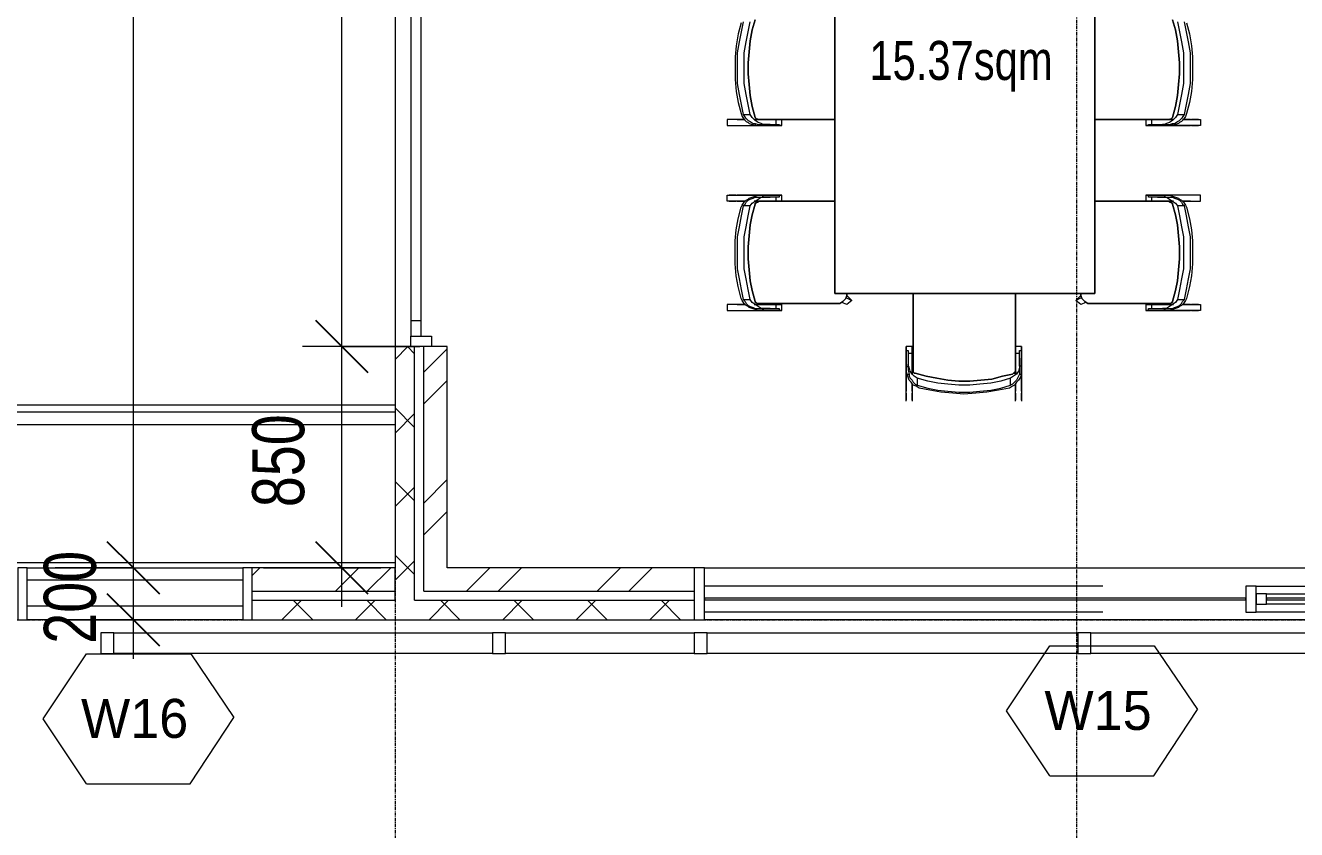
# Model space of a CAD drawing. Header units: millimetres. Extents: x -1971 to 39113, y -25802 to 13528.
# Drawn here: x 8713 to 13599, y -6098 to -3007 of the extents above; entities that cross this region are included whole.
import ezdxf

# ---------------------------------------------------------------- set-up
doc = ezdxf.new("R2010")
doc.units = ezdxf.units.MM
doc.linetypes.add('Grid Line', pattern=[22.225, 12.7, -3.175, 3.175, -3.175])
for name, color, linetype, lineweight in [('A-ANNO-DIMS', 211, 'Continuous', 9), ('A-ANNO-DIMS-100', 211, 'Continuous', 9), ('A-AREA-IDEN', 2, 'Continuous', 25), ('A-DOOR', 31, 'Continuous', 9), ('A-DOOR-FRAM', 31, 'Continuous', 9), ('A-FLOR', 192, 'Continuous', 18), ('A-GLAZ', 151, 'Continuous', 9), ('A-GLAZ-CWMG', 51, 'Continuous', 9), ('A-GLAZ-IDEN', 152, 'Continuous', 9), ('A-WALL', 113, 'Continuous', 18), ('A-WALL-PATT', 111, 'Continuous', 18), ('G Furniture_dwg', 8, 'Continuous', 9), ('Q-CASE', 31, 'Continuous', 9), ('S-GRID', 1, 'Continuous', 9), ('图层 01', 18, 'Continuous', 9)]:
    doc.layers.add(name, color=color, linetype=linetype, lineweight=lineweight)
doc.styles.add('Avenir Light', font='', dxfattribs={"height": 150})
doc.styles.add('Avenir Medium', font='', dxfattribs={"width": 0.8, "height": 150})
doc.styles.add('Avenir_1', font='', dxfattribs={"width": 0.8, "height": 200})
doc.styles.get('Avenir Light').set_extended_font_data('Avenir Light')
doc.styles.get('Avenir Medium').set_extended_font_data('Avenir Medium')
doc.styles.get('Avenir_1').set_extended_font_data('Avenir')
doc.dimstyles.new('OJID-2_0mm_Diagonal_Tick', dxfattribs={"dimscale": 304.8, "dimtxt": 282.499429, "dimasz": 0.656168, "dimexe": 0.492126, "dimexo": 0.0625, "dimgap": 0.164042, "dimtad": 1, "dimdsep": 46, "dimtxsty": 'Avenir_1', "dimblk1": 'OBLIQUE', "dimblk2": 'OBLIQUE', "dimsah": 1, "dimcen": 0.09, "dimdle": 0.492126, "dimazin": 3, "dimtfac": 1, "dimtdec": 4, "dimtix": 1, "dimtmove": 0, "dimatfit": 3, "dimfxl": 0.984252, "dimfxlon": 1, "dimtvp": 1, "dimtolj": 1, "dimarcsym": 2})
pattern_1 = [(45, (0, 0), (-251.447, 251.447), []), (45, (0, 381), (-251.447, 251.447), [])]
pattern_2 = [(45, (0, 0), (-141.4214, 141.4214), []), (135, (0, 0), (-141.4214, -141.4214), [])]

# ---------------------------------------------------------------- blocks, each defined once
blk = doc.blocks.new('HRZT - DOOR - four panes Glazed Sliding  - Glazed Sliding 4 Panel 8000 x 2700-2102205-Ground Floor')
at = {"layer": 'A-DOOR'}
for p, q in [((-1980, 40), (-3960, 40)), ((-3960, 0), (-2040, 0)), ((-3900, 40), (-3900, 0))]:
    blk.add_line(p, q, dxfattribs=at)
at = {"layer": 'A-DOOR-FRAM'}
for p, q in [((-4000, -40), (-4000, 40)), ((-4000, 40), (-3960, 40)), ((-3960, 40), (-3960, -40)), ((-3960, -40), (-4000, -40))]:
    blk.add_line(p, q, dxfattribs=at)
blk = doc.blocks.new('CE Louvres _Adjustable_ - Louvre 900 x 1700-2082737-Ground Floor')
at = {"layer": 'A-GLAZ'}
for p, q in [((-450, 100), (-450, -100)), ((-415, 100), (-450, 100)), ((-415, -100), (-415, 100)), ((415, 100), (415, -100)), ((450, 100), (415, 100)), ((450, -100), (450, 100)), ((-415, 47), (415, 47)), ((-415, -52), (415, -52)), ((-450, -100), (-415, -100)), ((415, -100), (450, -100))]:
    blk.add_line(p, q, dxfattribs=at)
blk = doc.blocks.new('HRZT - WINDOW -   2 Pane - Casement 1 Opening _ 1 Fixed Multipane2 - 2000x3000 2-2161591-Ground Floor')
at = {"layer": 'A-GLAZ'}
for p, q in [((-1917.2, 100), (-1957.2, 100)), ((-1957.2, 100), (-1957.2, -100)), ((-1917.2, -100), (-1917.2, 100)), ((-1917.2, 100), (1002.8, 100)), ((1042.8, 100), (1002.8, 100)), ((1002.8, 100), (1002.8, -100)), ((1042.8, -100), (1042.8, 100)), ((-1917.2, 70), (-1117.2, 70)), ((-1077.2, 70), (-1117.2, 70)), ((-1117.2, 70), (-1117.2, -30)), ((-1077.2, -30), (-1077.2, 70)), ((-527.2, 70), (1002.8, 70)), ((-1877.2, 40), (-1917.2, 40)), ((-1917.2, 40), (-1917.2, 0)), ((-1917.2, 0), (-1877.2, 0)), ((-1877.2, 0), (-1877.2, 40)), ((-1877.2, 40), (-1157.2, 40)), ((-1157.2, 23), (-1877.2, 23)), ((-1877.2, 23), (-1877.2, 17)), ((-1877.2, 17), (-1157.2, 17)), ((-1157.2, 0), (-1877.2, 0)), ((-1117.2, 40), (-1157.2, 40)), ((-1157.2, 40), (-1157.2, 0)), ((-1157.2, 17), (-1157.2, 23)), ((-1157.2, 0), (-1117.2, 0)), ((-1117.2, 0), (-1117.2, 40)), ((1002.8, 23), (-1077.2, 23)), ((-1077.2, 23), (-1077.2, 17)), ((-1077.2, 17), (1002.8, 17)), ((1002.8, 17), (1002.8, 23)), ((-1117.2, -30), (-1917.2, -30)), ((-1117.2, -30), (-1077.2, -30)), ((-527.2, -30), (1002.8, -30)), ((-1957.2, -100), (-1917.2, -100)), ((1002.8, -100), (-1917.2, -100)), ((1002.8, -100), (1042.8, -100))]:
    blk.add_line(p, q, dxfattribs=at)
blk = doc.blocks.new('Rectangular Mullion - Frame 50 x 150mm-1484267-Ground Floor')
at = {"layer": 'A-GLAZ-CWMG'}
for p, q in [((-25, 40), (25, 40)), ((-25, -40), (-25, 40)), ((25, 40), (25, -40)), ((25, -40), (-25, -40))]:
    blk.add_line(p, q, dxfattribs=at)
blk = doc.blocks.new('Rectangular Mullion - Frame 50 x 150mm-1484279-Ground Floor')
at = {"layer": 'A-GLAZ-CWMG'}
for p, q in [((0, 40), (-50, 40)), ((-50, 40), (-50, -40)), ((0, -40), (0, 40)), ((-50, -40), (0, -40))]:
    blk.add_line(p, q, dxfattribs=at)
blk = doc.blocks.new('Rectangular Mullion - Louvre 20_80mm-1484826-Ground Floor')
at = {"layer": 'A-GLAZ-CWMG'}
for p, q in [((21154, -5341.6), (22579, -5341.6)), ((22579, -5421.6), (21154, -5421.6))]:
    blk.add_line(p, q, dxfattribs=at)
blk = doc.blocks.new('梳妆台柜 - 双门四个抽屉 - 600_4700mm-2005343-Ground Floor')
at = {"layer": 'Q-CASE'}
blk.add_line((-2209.2, 600), (2440.8, 600), dxfattribs=at)
blk = doc.blocks.new('M_带水槽开口的台面 - 600_4700mm-2007227-Ground Floor')
at = {"layer": 'Q-CASE'}
for p, q in [((-1200.5, -19), (3449.5, -19)), ((-1200.5, -625), (3449.5, -625))]:
    blk.add_line(p, q, dxfattribs=at)
blk = doc.blocks.new('Rectangular Mullion - Frame 50 x 150mm-2027250-Ground Floor')
at = {"layer": 'A-GLAZ-CWMG'}
for p, q in [((0, 40), (-50, 40)), ((-50, 40), (-50, -40)), ((0, -40), (0, 40)), ((-50, -40), (0, -40))]:
    blk.add_line(p, q, dxfattribs=at)
blk = doc.blocks.new('Rectangular Mullion - Frame 50 x 150mm-2037132-Ground Floor')
at = {"layer": 'A-GLAZ-CWMG'}
for p, q in [((10559, -5421.6), (10559, -5341.6)), ((10559, -5341.6), (11284, -5341.6)), ((11284, -5421.6), (10559, -5421.6))]:
    blk.add_line(p, q, dxfattribs=at)
blk = doc.blocks.new('Rectangular Mullion - Frame 50 x 150mm-V4-Ground Floor')
at = {"layer": 'A-GLAZ-CWMG'}
for p, q in [((9053.1, -5421.6), (9053.1, -5341.6)), ((9053.1, -5341.6), (10509, -5341.6)), ((10509, -5341.6), (10509, -5421.6)), ((10509, -5421.6), (9053.1, -5421.6))]:
    blk.add_line(p, q, dxfattribs=at)
blk = doc.blocks.new('Rectangular Mullion - Frame 50 x 150mm-2039098-Ground Floor')
at = {"layer": 'A-GLAZ-CWMG'}
for p, q in [((-25, -40), (-25, 40)), ((-25, 40), (25, 40)), ((25, 40), (25, -40)), ((25, -40), (-25, -40))]:
    blk.add_line(p, q, dxfattribs=at)
blk = doc.blocks.new('G Furniture_dwg_G Furniture_dwg_G Furniture_dwg_A$Cffc26fdc-1786705-Ground Floor-2220963-Ground Floor-2332954-Ground Floor')
at = {"layer": '图层 01', "color": 8}
for p, q in [((-65.1, 905.6), (-65.1, 878.8)), ((-42.1, 878.8), (-42.1, 905.6)), ((355.9, 905.6), (355.9, 878.8)), ((378.8, 878.8), (378.8, 905.6)), ((646.5, 905.6), (646.5, 878.8)), ((669.4, 878.8), (669.4, 905.6)), ((-57.4, 806.1), (-61.2, 806.1)), ((352.1, 798.5), (355.9, 798.5)), ((375, 806.1), (371.2, 806.1)), ((654.1, 806.1), (646.5, 806.1)), ((-57.4, 775.5), (-65.1, 775.5)), ((-61.2, 779.3), (-61.2, 775.5)), ((-57.4, 725.8), (-42.1, 725.8)), ((355.9, 725.8), (371.2, 725.8)), ((650.3, 725.8), (669.4, 725.8)), ((-15.3, 457.9), (-26.8, 434.9)), ((-413.3, 225.8), (-237.3, 225.8)), ((-382.7, 225.8), (-409.5, 225.8)), ((-409.5, 202.8), (-382.7, 202.8)), ((-310, 221.9), (-310, 214.3)), ((-279.3, 221.9), (-283.2, 221.9)), ((-279.3, 225.8), (-279.3, 218.1)), ((-229.6, 202.8), (-229.6, 218.1)), ((-202.8, 202.8), (-202.8, 225.8)), ((-382.7, -195.2), (-409.5, -195.2)), ((-229.6, -210.5), (-229.6, -195.2)), ((-202.8, -218.1), (-202.8, -195.2)), ((-237.3, -218.1), (-413.3, -218.1)), ((-409.5, -218.1), (-382.7, -218.1)), ((-310, -210.5), (-310, -218.1)), ((-42.1, -718.1), (-57.4, -718.1)), ((371.2, -718.1), (355.9, -718.1)), ((669.4, -718.1), (650.3, -718.1)), ((-65.1, -767.9), (-57.4, -767.9)), ((-61.2, -767.9), (-61.2, -771.7)), ((-61.2, -798.5), (-57.4, -798.5)), ((371.2, -798.5), (375, -798.5)), ((646.5, -798.5), (654.1, -798.5)), ((-65.1, -871.2), (-65.1, -898)), ((-42.1, -898), (-42.1, -871.2)), ((355.9, -871.2), (355.9, -898)), ((378.8, -898), (378.8, -871.2)), ((646.5, -871.2), (646.5, -898)), ((669.4, -898), (669.4, -871.2))]:
    blk.add_line(p, q, dxfattribs=at)
at = {"layer": '图层 01', "color": 8, "flags": 128}
for points in [[(-42.1, 875), (-42.1, 844.4), (-42.1, 913.3), (-65.1, 913.3), (-65.1, 733.4)], [(-65.1, 783.2), (-65.1, 794.7), (-61.2, 806.1), (-57.4, 817.6), (-53.6, 829.1), (-49.7, 832.9), (-45.9, 840.6), (-38.3, 848.2), (-26.8, 855.9), (-19.1, 859.7), (26.8, 871.2), (68.9, 878.8), (114.8, 882.7), (156.9, 882.7), (202.8, 882.7), (244.9, 878.8), (287, 871.2), (332.9, 859.7), (340.6, 855.9), (352.1, 848.2), (359.7, 840.6), (363.5, 832.9), (367.4, 829.1), (371.2, 817.6), (375, 806.1), (378.8, 794.7), (378.8, 783.2), (378.8, 779.3), (378.8, 760.2), (378.8, 783.2)], [(355.9, 875), (355.9, 844.4), (355.9, 913.3), (378.8, 913.3), (378.8, 733.4)], [(669.4, 875), (669.4, 844.4), (669.4, 913.3), (646.5, 913.3), (646.5, 733.4)], [(1040.6, 859.7), (998.5, 871.2), (952.6, 878.8), (910.5, 882.7), (864.6, 882.7), (822.5, 882.7), (776.6, 878.8), (734.5, 871.2), (692.4, 859.7), (680.9, 855.9), (669.4, 848.2), (661.8, 840.6), (657.9, 832.9), (654.1, 829.1), (650.3, 817.6), (646.5, 806.1), (646.5, 794.7), (646.5, 783.2), (646.5, 779.3), (646.5, 775.5), (650.3, 775.5), (650.3, 767.9)], [(-65.1, 875), (-65.1, 702.8), (-42.1, 702.8)], [(-23, 852.1), (-30.6, 844.4), (-38.3, 840.6), (-45.9, 832.9), (-49.7, 825.3), (-53.6, 813.8), (-57.4, 806.1), (-57.4, 794.7), (-57.4, 787), (-57.4, 779.3), (-57.4, 775.5), (-57.4, 714.3), (-65.1, 714.3)], [(336.8, 825.3), (336.8, 852.1), (298.5, 859.7), (256.4, 867.4), (218.1, 875), (176, 875), (137.8, 875), (95.7, 875), (57.4, 867.4), (15.3, 859.7), (-23, 852.1), (-23, 825.3), (15.3, 832.9), (57.4, 840.6), (95.7, 848.2), (137.8, 848.2), (176, 848.2), (218.1, 848.2), (256.4, 840.6), (298.5, 832.9), (336.8, 825.3), (348.2, 817.6), (355.9, 806.1), (363.5, 794.7), (371.2, 783.2), (371.2, 775.5), (371.2, 767.9)], [(336.8, 852.1), (344.4, 844.4), (352.1, 840.6), (359.7, 832.9), (363.5, 825.3), (367.4, 813.8), (371.2, 806.1), (371.2, 794.7), (371.2, 787), (371.2, 779.3), (371.2, 760.2), (371.2, 752.6), (371.2, 748.7)], [(378.8, 725.8), (378.8, 706.6), (378.8, 702.8), (378.8, 875)], [(646.5, 875), (646.5, 702.8), (669.4, 702.8)], [(688.6, 852.1), (677.1, 844.4), (673.2, 840.6), (665.6, 832.9), (661.8, 825.3), (654.1, 813.8), (654.1, 806.1), (650.3, 794.7), (650.3, 787), (650.3, 779.3), (650.3, 775.5), (650.3, 714.3), (646.5, 714.3)], [(1052.1, 806.1), (1013.8, 817.6), (971.7, 825.3), (929.6, 829.1), (887.5, 832.9), (845.4, 832.9), (803.4, 829.1), (761.3, 825.3), (719.2, 817.6), (677.1, 806.1), (673.2, 802.3), (669.4, 798.5), (669.4, 794.7), (669.4, 500), (669.4, 794.7), (669.4, 798.5), (673.2, 802.3), (677.1, 806.1), (719.2, 817.6), (761.3, 825.3), (803.4, 829.1), (845.4, 832.9), (887.5, 832.9), (929.6, 829.1), (971.7, 825.3), (1013.8, 817.6), (1052.1, 806.1)], [(1052.1, 806.1), (1013.8, 817.6), (971.7, 825.3), (929.6, 829.1), (887.5, 832.9), (845.4, 832.9), (803.4, 829.1), (761.3, 825.3), (719.2, 817.6), (677.1, 806.1), (673.2, 802.3), (669.4, 798.5), (669.4, 794.7), (669.4, 500), (669.4, 794.7), (669.4, 798.5), (673.2, 802.3), (677.1, 806.1), (719.2, 817.6), (761.3, 825.3), (803.4, 829.1), (845.4, 832.9), (887.5, 832.9), (929.6, 829.1), (971.7, 825.3), (1013.8, 817.6), (1052.1, 806.1)], [(1044.4, 852.1), (1006.2, 859.7), (967.9, 867.4), (925.8, 875), (887.5, 875), (845.4, 875), (807.2, 875), (765.1, 867.4), (726.8, 859.7), (688.6, 852.1), (688.6, 825.3), (726.8, 832.9), (765.1, 840.6), (807.2, 848.2), (845.4, 848.2), (887.5, 848.2), (925.8, 848.2), (967.9, 840.6), (1006.2, 832.9), (1044.4, 825.3)], [(-65.1, 779.3), (-65.1, 783.2), (-65.1, 760.2), (-65.1, 752.6), (-65.1, 748.7), (-65.1, 718.1), (-65.1, 714.3), (-65.1, 775.5), (-65.1, 779.3), (-65.1, 760.2)], [(-57.4, 767.9), (-57.4, 775.5), (-57.4, 783.2), (-49.7, 794.7), (-42.1, 806.1), (-34.4, 817.6), (-23, 825.3)], [(355.9, 702.8), (355.9, 706.6), (355.9, 725.8), (355.9, 729.6), (355.9, 733.4), (355.9, 798.5), (355.9, 810), (355.9, 798.5), (352.1, 798.5), (352.1, 794.7)], [(355.9, 783.2), (355.9, 702.8), (378.8, 702.8)], [(646.5, 783.2), (646.5, 760.2), (646.5, 752.6), (646.5, 748.7), (646.5, 718.1), (646.5, 714.3), (646.5, 775.5), (646.5, 779.3), (646.5, 760.2)], [(650.3, 775.5), (654.1, 783.2), (657.9, 794.7), (665.6, 806.1), (677.1, 817.6), (688.6, 825.3)], [(-57.4, 748.7), (-57.4, 752.6), (-57.4, 760.2), (-57.4, 779.3)], [(378.8, 714.3), (371.2, 714.3), (371.2, 775.5), (371.2, 779.3)], [(371.2, 775.5), (378.8, 775.5), (378.8, 714.3), (378.8, 718.1), (378.8, 748.7), (378.8, 752.6), (378.8, 760.2)], [(378.8, 779.3), (378.8, 775.5), (375, 779.3)], [(650.3, 748.7), (650.3, 752.6), (650.3, 760.2), (650.3, 779.3)], [(-65.1, 702.8), (-65.1, 706.6), (-65.1, 725.8)], [(646.5, 702.8), (646.5, 706.6), (646.5, 725.8)], [(-7.7, 454.1), (-26.8, 434.9), (-42.1, 454.1), (-34.4, 473.2)], [(-375, 202.8), (-348.2, 202.8), (-413.3, 202.8)], [(-287, -218.1), (-264, -218.1), (-260.2, -218.1), (-283.2, -218.1), (-287, -218.1), (-294.7, -218.1), (-310, -218.1), (-321.4, -214.3), (-332.9, -206.6), (-336.7, -202.8), (-340.6, -199), (-352.1, -191.3), (-355.9, -183.7), (-363.5, -172.2), (-371.2, -130.1), (-378.8, -84.2), (-382.7, -42.1), (-386.5, 3.8), (-382.7, 45.9), (-378.8, 91.8), (-371.2, 133.9), (-363.5, 176), (-355.9, 187.5), (-352.1, 199), (-340.6, 206.6), (-336.7, 210.5), (-332.9, 214.3), (-321.4, 218.1), (-310, 221.9), (-294.7, 225.8), (-287, 225.8), (-283.2, 225.8), (-260.2, 225.8)], [(-229.6, 225.8), (-206.6, 225.8), (-202.8, 225.8), (-206.6, 225.8), (-375, 225.8)], [(-248.7, 218.1), (-256.4, 218.1), (-260.2, 218.1), (-283.2, 218.1), (-287, 218.1), (-294.7, 218.1), (-310, 214.3), (-317.6, 214.3), (-325.3, 210.5), (-332.9, 202.8), (-340.6, 199), (-348.2, 191.3), (-352.1, 183.7)], [(-325.3, 183.7), (-317.6, 195.2), (-310, 202.8), (-298.5, 210.5), (-283.2, 214.3), (-275.5, 218.1), (-271.7, 218.1)], [(-283.2, 225.8), (-279.3, 225.8), (-218.1, 225.8), (-248.7, 225.8), (-256.4, 225.8), (-260.2, 225.8), (-264, 225.8), (-287, 225.8)], [(-218.1, 225.8), (-218.1, 218.1), (-279.3, 218.1), (-283.2, 218.1)], [(-271.7, -210.5), (-275.5, -210.5), (-283.2, -210.5), (-298.5, -206.6), (-310, -199), (-317.6, -187.5), (-325.3, -176), (-336.7, -137.8), (-344.4, -99.5), (-348.2, -57.4), (-352.1, -19.1), (-352.1, 23), (-348.2, 65.1), (-344.4, 103.3), (-336.7, 141.6), (-325.3, 183.7), (-352.1, 183.7), (-363.5, 141.6), (-371.2, 103.3), (-375, 65.1), (-378.8, 23), (-378.8, -19.1), (-375, -57.4), (-371.2, -99.5), (-363.5, -137.8), (-352.1, -176)], [(-413.3, -195.2), (-348.2, -195.2), (-375, -195.2)], [(-248.7, -210.5), (-256.4, -210.5), (-260.2, -210.5), (-283.2, -210.5), (-287, -210.5), (-294.7, -210.5), (-310, -210.5), (-317.6, -206.6), (-325.3, -202.8), (-332.9, -199), (-340.6, -191.3), (-348.2, -183.7), (-352.1, -176), (-325.3, -176)], [(-294.7, -195.2), (-302.3, -195.2), (-310, -195.2), (-302.3, -195.2), (-237.3, -195.2), (-233.4, -195.2), (-229.6, -195.2), (-206.6, -195.2), (-202.8, -195.2), (-206.6, -195.2), (-283.2, -195.2)], [(-302.3, -195.2), (-302.3, -191.3), (-302.3, -195.2), (-302.3, -199)], [(-375, -218.1), (-206.6, -218.1), (-202.8, -218.1), (-206.6, -218.1), (-229.6, -218.1)], [(-260.2, -218.1), (-256.4, -218.1), (-248.7, -218.1), (-218.1, -218.1), (-279.3, -218.1), (-283.2, -218.1), (-279.3, -218.1), (-279.3, -210.5), (-283.2, -210.5)], [(-279.3, -210.5), (-218.1, -210.5), (-218.1, -218.1)], [(-34.4, -465.6), (-42.1, -446.4), (-26.8, -427.3)], [(-15.3, -450.3), (-26.8, -427.3), (-7.7, -446.4)], [(1052.1, -798.5), (1013.8, -810), (971.7, -817.6), (929.6, -821.4), (887.5, -825.3), (845.4, -825.3), (803.4, -821.4), (761.3, -817.6), (719.2, -810), (677.1, -798.5), (673.2, -794.7), (669.4, -790.8), (669.4, -787), (669.4, -783.2), (669.4, -787), (669.4, -790.8), (673.2, -794.7), (677.1, -798.5), (719.2, -810), (761.3, -817.6), (803.4, -821.4), (845.4, -825.3), (887.5, -825.3), (929.6, -821.4), (971.7, -817.6), (1013.8, -810), (1052.1, -798.5)], [(1052.1, -798.5), (1013.8, -810), (971.7, -817.6), (929.6, -821.4), (887.5, -825.3), (845.4, -825.3), (803.4, -821.4), (761.3, -817.6), (719.2, -810), (677.1, -798.5), (673.2, -794.7), (669.4, -790.8), (669.4, -787), (669.4, -783.2), (669.4, -787), (669.4, -790.8), (673.2, -794.7), (677.1, -798.5), (719.2, -810), (761.3, -817.6), (803.4, -821.4), (845.4, -825.3), (887.5, -825.3), (929.6, -821.4), (971.7, -817.6), (1013.8, -810), (1052.1, -798.5)], [(-65.1, -718.1), (-65.1, -699), (-65.1, -695.2), (-65.1, -867.4)], [(-42.1, -695.2), (-42.1, -699), (-42.1, -718.1), (-42.1, -721.9), (-42.1, -725.8), (-42.1, -802.3), (-42.1, -790.8), (-38.3, -790.8), (-42.1, -790.8), (-42.1, -775.5), (-42.1, -695.2), (-65.1, -695.2)], [(-65.1, -706.6), (-57.4, -706.6), (-57.4, -767.9), (-57.4, -771.7)], [(-65.1, -771.7), (-65.1, -767.9), (-65.1, -706.6), (-65.1, -710.5), (-65.1, -741.1), (-65.1, -744.9), (-65.1, -752.6), (-65.1, -775.5)], [(-42.1, -867.4), (-42.1, -836.7), (-42.1, -905.6), (-65.1, -905.6), (-65.1, -725.8)], [(378.8, -867.4), (378.8, -695.2), (355.9, -695.2)], [(355.9, -790.8), (355.9, -802.3), (355.9, -790.8), (355.9, -725.8), (355.9, -721.9), (355.9, -718.1), (355.9, -699), (355.9, -695.2), (355.9, -775.5)], [(355.9, -867.4), (355.9, -836.7), (355.9, -905.6), (378.8, -905.6), (378.8, -725.8)], [(371.2, -767.9), (371.2, -706.6), (378.8, -706.6)], [(378.8, -695.2), (378.8, -699), (378.8, -718.1)], [(378.8, -752.6), (378.8, -744.9), (378.8, -741.1), (378.8, -710.5), (378.8, -706.6), (378.8, -767.9), (378.8, -771.7)], [(646.5, -718.1), (646.5, -699), (646.5, -695.2), (646.5, -867.4)], [(669.4, -695.2), (669.4, -699), (669.4, -718.1), (669.4, -721.9), (669.4, -725.8), (669.4, -802.3), (669.4, -790.8), (673.2, -790.8), (669.4, -790.8), (669.4, -775.5), (669.4, -695.2), (646.5, -695.2)], [(646.5, -752.6), (646.5, -744.9), (646.5, -741.1), (646.5, -710.5), (646.5, -706.6), (646.5, -767.9), (646.5, -771.7), (646.5, -752.6), (646.5, -775.5)], [(646.5, -706.6), (650.3, -706.6), (650.3, -767.9), (650.3, -771.7)], [(669.4, -867.4), (669.4, -836.7), (669.4, -905.6), (646.5, -905.6), (646.5, -725.8)], [(378.8, -775.5), (378.8, -752.6), (378.8, -771.7), (378.8, -775.5), (378.8, -787), (375, -798.5), (371.2, -810), (367.4, -821.4), (363.5, -825.3), (359.7, -832.9), (352.1, -840.6), (340.6, -848.2), (332.9, -852.1), (287, -863.5), (244.9, -871.2), (202.8, -875), (156.9, -875), (114.8, -875), (68.9, -871.2), (26.8, -863.5), (-19.1, -852.1), (-26.8, -848.2), (-38.3, -840.6), (-45.9, -832.9), (-49.7, -825.3), (-53.6, -821.4), (-57.4, -810), (-61.2, -798.5), (-65.1, -787), (-65.1, -775.5), (-65.1, -771.7), (-65.1, -752.6)], [(-57.4, -741.1), (-57.4, -744.9), (-57.4, -752.6), (-57.4, -771.7), (-57.4, -779.3), (-57.4, -787), (-57.4, -798.5), (-53.6, -806.1), (-49.7, -817.6), (-45.9, -825.3), (-38.3, -832.9), (-30.6, -836.7), (-23, -844.4)], [(-23, -817.6), (-34.4, -810), (-42.1, -798.5), (-49.7, -787), (-57.4, -775.5), (-57.4, -767.9), (-57.4, -760.2)], [(371.2, -771.7), (371.2, -767.9), (371.2, -775.5), (363.5, -787), (355.9, -798.5), (348.2, -810), (336.8, -817.6), (298.5, -825.3), (256.4, -832.9), (218.1, -840.6), (176, -840.6), (137.8, -840.6), (95.7, -840.6), (57.4, -832.9), (15.3, -825.3), (-23, -817.6), (-23, -844.4), (15.3, -852.1), (57.4, -859.7), (95.7, -867.4), (137.8, -867.4), (176, -867.4), (218.1, -867.4), (256.4, -859.7), (298.5, -852.1), (336.8, -844.4)], [(371.2, -741.1), (371.2, -744.9), (371.2, -752.6), (371.2, -771.7), (371.2, -779.3), (371.2, -787), (371.2, -798.5), (367.4, -806.1), (363.5, -817.6), (359.7, -825.3), (352.1, -832.9), (344.4, -836.7), (336.8, -844.4), (336.8, -817.6)], [(375, -771.7), (378.8, -767.9), (371.2, -767.9), (371.2, -760.2)], [(1040.6, -852.1), (998.5, -863.5), (952.6, -871.2), (910.5, -875), (864.6, -875), (822.5, -875), (776.6, -871.2), (734.5, -863.5), (692.4, -852.1), (680.9, -848.2), (669.4, -840.6), (661.8, -832.9), (657.9, -825.3), (654.1, -821.4), (650.3, -810), (646.5, -798.5), (646.5, -787), (646.5, -775.5), (646.5, -771.7), (646.5, -767.9), (650.3, -767.9)], [(650.3, -741.1), (650.3, -744.9), (650.3, -752.6), (650.3, -771.7), (650.3, -779.3), (650.3, -787), (654.1, -798.5), (654.1, -806.1), (661.8, -817.6), (665.6, -825.3), (673.2, -832.9), (677.1, -836.7), (688.6, -844.4)], [(688.6, -817.6), (677.1, -810), (665.6, -798.5), (657.9, -787), (654.1, -775.5), (650.3, -767.9), (650.3, -760.2)], [(1044.4, -817.6), (1006.2, -825.3), (967.9, -832.9), (925.8, -840.6), (887.5, -840.6), (845.4, -840.6), (807.2, -840.6), (765.1, -832.9), (726.8, -825.3), (688.6, -817.6), (688.6, -844.4), (726.8, -852.1), (765.1, -859.7), (807.2, -867.4), (845.4, -867.4), (887.5, -867.4), (925.8, -867.4), (967.9, -859.7), (1006.2, -852.1), (1044.4, -844.4)], [(352.1, -787), (352.1, -790.8), (355.9, -790.8), (352.1, -790.8)]]:
    blk.add_lwpolyline(points, dxfattribs=at)
for points in [[(355.9, 794.7), (352.1, 794.7), (352.1, 798.5), (352.1, 802.3), (348.2, 802.3), (348.2, 806.1), (344.4, 806.1), (302.3, 817.6), (264, 825.3), (221.9, 829.1), (179.9, 832.9), (133.9, 832.9), (91.8, 829.1), (49.7, 825.3), (11.5, 817.6), (-30.6, 806.1), (-34.4, 806.1), (-34.4, 802.3), (-38.3, 798.5), (-38.3, 794.7), (-38.3, 488.5), (-38.3, 480.9), (-30.6, 469.4), (-26.8, 465.6), (-19.1, 457.9), (-7.7, 454.1), (0, 454.1), (-7.7, 454.1), (-19.1, 457.9), (-26.8, 465.6), (-30.6, 469.4), (-38.3, 480.9), (-38.3, 488.5), (-38.3, 794.7), (-38.3, 798.5), (-34.4, 802.3), (-34.4, 806.1), (-30.6, 806.1), (11.5, 817.6), (49.7, 825.3), (91.8, 829.1), (133.9, 832.9), (179.9, 832.9), (221.9, 829.1), (264, 825.3), (302.3, 817.6), (344.4, 806.1), (348.2, 806.1), (348.2, 802.3), (352.1, 802.3), (352.1, 798.5), (352.1, 794.7), (355.9, 794.7), (355.9, 500)], [(-38.3, 488.5), (-38.3, 794.7), (-38.3, 798.5), (-34.4, 802.3), (-34.4, 806.1), (-30.6, 806.1), (11.5, 817.6), (49.7, 825.3), (91.8, 829.1), (133.9, 832.9), (179.9, 832.9), (221.9, 829.1), (264, 825.3), (302.3, 817.6), (344.4, 806.1), (348.2, 806.1), (348.2, 802.3), (352.1, 802.3), (352.1, 798.5), (352.1, 794.7), (355.9, 794.7), (355.9, 500), (355.9, 794.7), (352.1, 794.7), (352.1, 798.5), (352.1, 802.3), (348.2, 802.3), (348.2, 806.1), (344.4, 806.1), (302.3, 817.6), (264, 825.3), (221.9, 829.1), (179.9, 832.9), (133.9, 832.9), (91.8, 829.1), (49.7, 825.3), (11.5, 817.6), (-30.6, 806.1), (-34.4, 806.1), (-34.4, 802.3), (-38.3, 798.5), (-38.3, 794.7), (-38.3, 488.5), (-38.3, 480.9), (-30.6, 469.4), (-26.8, 465.6), (-19.1, 457.9), (-7.7, 454.1), (0, 454.1), (-7.7, 454.1), (-19.1, 457.9), (-26.8, 465.6), (-30.6, 469.4), (-38.3, 480.9)], [(-38.3, 798.5), (-42.1, 798.5), (-42.1, 810), (-42.1, 733.4), (-42.1, 729.6), (-42.1, 725.8), (-42.1, 706.6), (-42.1, 702.8), (-42.1, 783.2), (-42.1, 798.5)], [(673.2, 798.5), (669.4, 798.5), (669.4, 810), (669.4, 733.4), (669.4, 729.6), (669.4, 725.8), (669.4, 706.6), (669.4, 702.8), (669.4, 783.2), (669.4, 798.5)], [(2406.2, 500), (0, 500), (0, -500), (2406.2, -500), (2406.2, 500), (2406.2, -500), (0, -500), (0, 500)], [(-294.7, 199), (-298.5, 199), (-302.3, 199), (-306.1, 195.2), (-306.1, 191.3), (-317.6, 149.2), (-325.3, 107.1), (-332.9, 65.1), (-336.7, 23), (-336.7, -19.1), (-332.9, -61.2), (-329.1, -103.3), (-317.6, -145.4), (-310, -183.7), (-306.1, -187.5), (-306.1, -191.3), (-302.3, -191.3), (-298.5, -195.2), (-294.7, -195.2), (0, -195.2), (-294.7, -195.2), (-298.5, -195.2), (-302.3, -191.3), (-306.1, -191.3), (-306.1, -187.5), (-310, -183.7), (-317.6, -145.4), (-329.1, -103.3), (-332.9, -61.2), (-336.7, -19.1), (-336.7, 23), (-332.9, 65.1), (-325.3, 107.1), (-317.6, 149.2), (-306.1, 191.3), (-306.1, 195.2), (-302.3, 199), (-298.5, 199), (-294.7, 199), (-298.5, 199), (-302.3, 199), (-306.1, 195.2), (-306.1, 191.3), (-317.6, 149.2), (-325.3, 107.1), (-332.9, 65.1), (-336.7, 23), (-336.7, -19.1), (-332.9, -61.2), (-329.1, -103.3), (-317.6, -145.4), (-310, -183.7), (-306.1, -187.5), (-306.1, -191.3), (-302.3, -191.3), (-298.5, -195.2), (-294.7, -195.2), (0, -195.2), (-294.7, -195.2), (-298.5, -195.2), (-302.3, -191.3), (-306.1, -191.3), (-306.1, -187.5), (-310, -183.7), (-317.6, -145.4), (-329.1, -103.3), (-332.9, -61.2), (-336.7, -19.1), (-336.7, 23), (-332.9, 65.1), (-325.3, 107.1), (-317.6, 149.2), (-306.1, 191.3), (-306.1, 195.2), (-302.3, 199), (-298.5, 199)], [(-302.3, 202.8), (-302.3, 199), (-302.3, 202.8), (-283.2, 202.8), (-206.6, 202.8), (-202.8, 202.8), (-206.6, 202.8), (-229.6, 202.8), (-233.4, 202.8), (-237.3, 202.8), (-310, 202.8)], [(0, 199), (-294.7, 199), (0, 199), (-294.7, 199)], [(0, -446.4), (-7.7, -446.4), (-19.1, -450.3), (-26.8, -457.9), (-30.6, -461.7), (-38.3, -473.2), (-38.3, -480.9), (-38.3, -473.2), (-30.6, -461.7), (-26.8, -457.9), (-19.1, -450.3), (-7.7, -446.4), (0, -446.4), (-7.7, -446.4), (-19.1, -450.3), (-26.8, -457.9), (-30.6, -461.7), (-38.3, -473.2), (-38.3, -480.9), (-38.3, -473.2), (-30.6, -461.7), (-26.8, -457.9), (-19.1, -450.3), (-7.7, -446.4)], [(-38.3, -480.9), (-38.3, -783.2), (-38.3, -480.9), (-38.3, -783.2)], [(-38.3, -783.2), (-38.3, -787), (-38.3, -790.8), (-34.4, -794.7), (-34.4, -798.5), (-30.6, -798.5), (11.5, -810), (49.7, -817.6), (91.8, -821.4), (133.9, -825.3), (179.9, -825.3), (221.9, -821.4), (264, -817.6), (302.3, -810), (344.4, -798.5), (348.2, -798.5), (348.2, -794.7), (352.1, -794.7), (352.1, -790.8), (352.1, -787), (355.9, -787), (355.9, -500), (355.9, -787), (352.1, -787), (352.1, -790.8), (352.1, -794.7), (348.2, -794.7), (348.2, -798.5), (344.4, -798.5), (302.3, -810), (264, -817.6), (221.9, -821.4), (179.9, -825.3), (133.9, -825.3), (91.8, -821.4), (49.7, -817.6), (11.5, -810), (-30.6, -798.5), (-34.4, -798.5), (-34.4, -794.7), (-38.3, -790.8), (-38.3, -787), (-38.3, -783.2), (-38.3, -787), (-38.3, -790.8), (-34.4, -794.7), (-34.4, -798.5), (-30.6, -798.5), (11.5, -810), (49.7, -817.6), (91.8, -821.4), (133.9, -825.3), (179.9, -825.3), (221.9, -821.4), (264, -817.6), (302.3, -810), (344.4, -798.5), (348.2, -798.5), (348.2, -794.7), (352.1, -794.7), (352.1, -790.8), (352.1, -787), (355.9, -787), (355.9, -500), (355.9, -787), (352.1, -787), (352.1, -790.8), (352.1, -794.7), (348.2, -794.7), (348.2, -798.5), (344.4, -798.5), (302.3, -810), (264, -817.6), (221.9, -821.4), (179.9, -825.3), (133.9, -825.3), (91.8, -821.4), (49.7, -817.6), (11.5, -810), (-30.6, -798.5), (-34.4, -798.5), (-34.4, -794.7), (-38.3, -790.8), (-38.3, -787)], [(669.4, -500), (669.4, -783.2), (669.4, -500), (669.4, -783.2)]]:
    blk.add_lwpolyline(points, close=True, dxfattribs=at)
blk = doc.blocks.new('G Furniture_dwg_G Furniture_dwg-1631897-Ground Floor-2332981-Ground Floor')
at = {"layer": 'G Furniture_dwg'}
blk.add_line((48372.9, 16555.5), (43722.9, 16555.5), dxfattribs=at)
at = {"rotation": 90}
blk.add_blockref('G Furniture_dwg_G Furniture_dwg_G Furniture_dwg_A$Cffc26fdc-1786705-Ground Floor-2220963-Ground Floor-2332954-Ground Floor', (50562.9, 17059.3), dxfattribs=at)
blk = doc.blocks.new('G Furniture_dwg-1631897-Ground Floor')
blk.add_blockref('G Furniture_dwg_G Furniture_dwg-1631897-Ground Floor-2332981-Ground Floor', (-38238.8, -21097.2))
blk = doc.blocks.new('Annotation - Tag Window- Number - Annotation - Tag Window- Number-118879-Ground Floor')
at = {"layer": 'A-GLAZ-IDEN'}
for p, q in [((-2.993, 0.001), (-1.327, 2.501)), ((-1.327, 2.501), (2.682, 2.501)), ((2.682, 2.501), (4.34, 0.054)), ((-1.327, -2.499), (-2.993, 0.001)), ((2.665, -2.499), (4.34, 0.054)), ((-1.327, -2.499), (2.665, -2.499))]:
    blk.add_line(p, q, dxfattribs=at)
blk = doc.blocks.new('DIMBLOCK56-Ground Floor')
at = {"layer": 'A-ANNO-DIMS-100', "lineweight": 25}
for p, q in [((9928.7, -4241.6), (9828.7, -4141.6)), ((9928.7, -4241.6), (10028.7, -4341.6)), ((9928.7, -5091.6), (9828.7, -4991.6)), ((9928.7, -5091.6), (10028.7, -5191.6))]:
    blk.add_line(p, q, dxfattribs=at)
at = {"layer": 'A-ANNO-DIMS-100'}
for p, q in [((10228.7, -4241.6), (9778.7, -4241.6)), ((9928.7, -5241.6), (9928.7, -4241.6)), ((9928.7, -4241.6), (10228.7, -4241.6)), ((9628.7, -5091.6), (10078.7, -5091.6)), ((9928.7, -5091.6), (9628.7, -5091.6))]:
    blk.add_line(p, q, dxfattribs=at)
at = {"layer": 'A-ANNO-DIMS-100', "color": 0, "insert": (9584.6, -4858.7), "char_height": 200, "width": 461.039, "attachment_point": 1, "rotation": 90, "line_spacing_factor": 1.129998, "style": 'Avenir_1'}
blk.add_mtext('850', dxfattribs=at)
blk = doc.blocks.new('_Oblique')
at = {"color": 0, "linetype": 'ByBlock', "lineweight": -2}
blk.add_line((-0.5, -0.5), (0.5, 0.5), dxfattribs=at)
blk = doc.blocks.new('DIMBLOCK57-Ground Floor')
at = {"layer": 'A-ANNO-DIMS-100', "lineweight": 25}
for p, q in [((9928.7, 3758.4), (9828.7, 3858.4)), ((9928.7, 3758.4), (10028.7, 3658.4)), ((9928.7, -4241.6), (9828.7, -4141.6)), ((9928.7, -4241.6), (10028.7, -4341.6))]:
    blk.add_line(p, q, dxfattribs=at)
at = {"layer": 'A-ANNO-DIMS-100'}
for p, q in [((10228.7, 3758.4), (9778.7, 3758.4)), ((9928.7, -4241.6), (9928.7, 3758.4)), ((9928.7, 3758.4), (10228.7, 3758.4)), ((10228.7, -4241.6), (9778.7, -4241.6)), ((9928.7, -4241.6), (10228.7, -4241.6))]:
    blk.add_line(p, q, dxfattribs=at)
at = {"layer": 'A-ANNO-DIMS-100', "color": 0, "insert": (9584.6, -497.8), "char_height": 200, "width": 614.719, "attachment_point": 1, "rotation": 90, "line_spacing_factor": 1.129998, "style": 'Avenir_1'}
blk.add_mtext('8000', dxfattribs=at)
blk = doc.blocks.new('DIMBLOCK61-Ground Floor')
at = {"layer": 'A-ANNO-DIMS-100', "lineweight": 25}
for p, q in [((9127.8, -5091.6), (9027.8, -4991.6)), ((9127.8, -5091.6), (9227.8, -5191.6)), ((9127.8, -5291.6), (9027.8, -5191.6)), ((9127.8, -5291.6), (9227.8, -5391.6))]:
    blk.add_line(p, q, dxfattribs=at)
at = {"layer": 'A-ANNO-DIMS-100'}
for p, q in [((8827.8, -5091.6), (9277.8, -5091.6)), ((9127.8, -5091.6), (8827.8, -5091.6)), ((9127.8, -5441.6), (9127.8, -5091.6)), ((8827.8, -5291.6), (9277.8, -5291.6)), ((9127.8, -5291.6), (8827.8, -5291.6))]:
    blk.add_line(p, q, dxfattribs=at)
at = {"layer": 'A-ANNO-DIMS-100', "color": 0, "insert": (8783.7, -5383.7), "char_height": 200, "width": 461.039, "attachment_point": 1, "rotation": 90, "line_spacing_factor": 1.129998, "style": 'Avenir_1'}
blk.add_mtext('200', dxfattribs=at)
blk = doc.blocks.new('DIMBLOCK62-Ground Floor')
at = {"layer": 'A-ANNO-DIMS-100', "lineweight": 25}
for p, q in [((9127.8, 3908.4), (9027.8, 4008.4)), ((9127.8, 3908.4), (9227.8, 3808.4)), ((9127.8, -5091.6), (9027.8, -4991.6)), ((9127.8, -5091.6), (9227.8, -5191.6))]:
    blk.add_line(p, q, dxfattribs=at)
at = {"layer": 'A-ANNO-DIMS-100'}
for p, q in [((9427.8, 3908.4), (8977.8, 3908.4)), ((9127.8, -5091.6), (9127.8, 3908.4)), ((9127.8, 3908.4), (9427.8, 3908.4)), ((8827.8, -5091.6), (9277.8, -5091.6)), ((9127.8, -5091.6), (8827.8, -5091.6))]:
    blk.add_line(p, q, dxfattribs=at)
at = {"layer": 'A-ANNO-DIMS-100', "color": 0, "insert": (8783.7, -847.8), "char_height": 200, "width": 614.719, "attachment_point": 1, "rotation": 90, "line_spacing_factor": 1.129998, "style": 'Avenir_1'}
blk.add_mtext('9000', dxfattribs=at)

msp = doc.modelspace()

# ---------------------------------------------------------------- hatches: boundary and pattern name
at = {"layer": 'A-WALL-PATT', "lineweight": 9}
h = msp.add_hatch(dxfattribs=at)
h.set_pattern_fill('FP_3', color=256, style=0, pattern_type=2)
h.set_pattern_definition(pattern_2)
h.paths.add_polyline_path([(10209.04, -5216.636), (10209.04, -4241.636), (10134.04, -4241.636), (10134.04, -5216.636), (10195.429, -5216.636)])
h.paths.add_polyline_path([(10134.04, 3758.364), (10209.04, 3758.364), (10209.04, 4033.364), (10134.04, 4108.364), (10134.04, 3890.175)])
h = msp.add_hatch(dxfattribs=at)
h.set_pattern_fill('FP_2', color=256, style=0, pattern_type=2)
h.set_pattern_definition(pattern_1)
h.paths.add_polyline_path([(10244.04, -5091.636), (10334.04, -5091.636), (10334.04, -4241.636), (10244.04, -4241.636), (10244.04, -5083.11)])
h.paths.add_polyline_path([(10244.04, 3758.364), (10334.04, 3758.364), (10334.04, 3908.364), (10244.04, 3908.364), (10244.04, 3890.175)])
h = msp.add_hatch(dxfattribs=at)
h.set_pattern_fill('FP_2', color=256, style=0, pattern_type=2)
h.set_pattern_definition(pattern_1)
h.paths.add_polyline_path([(9584.04, -5181.636), (10134.04, -5181.636), (10134.04, -5091.636), (9584.04, -5091.636)])
h = msp.add_hatch(dxfattribs=at)
h.set_pattern_fill('FP_2', color=256, style=0, pattern_type=2)
h.set_pattern_definition(pattern_1)
h.paths.add_polyline_path([(29856.484, -5181.636), (30034.04, -5181.636), (30034.04, -5091.636), (24104.04, -5091.636), (24104.04, -5181.636), (29699.191, -5181.636)])
h.paths.add_polyline_path([(21104.04, -5181.636), (21104.04, -5091.636), (17394.04, -5091.636), (17394.04, -5181.636), (21096.789, -5181.636)])
h.paths.add_polyline_path([(17284.04, -5181.636), (17294.04, -5181.059), (17294.04, -5091.636), (17284.04, -5091.636)])
h.paths.add_polyline_path([(14284.04, -5181.636), (14984.04, -5181.636), (14984.04, -5091.636), (14284.04, -5091.636)])
h.paths.add_polyline_path([(10536.917, -5181.636), (11284.04, -5181.636), (11284.04, -5091.636), (10244.04, -5091.636), (10244.04, -5181.636), (10481.819, -5181.636)])
h = msp.add_hatch(dxfattribs=at)
h.set_pattern_fill('FP_3', color=256, style=0, pattern_type=2)
h.set_pattern_definition(pattern_2)
h.paths.add_polyline_path([(9584.04, -5291.636), (10134.04, -5291.636), (10134.04, -5216.636), (9584.04, -5216.636), (9584.04, -5253.238)])
h = msp.add_hatch(dxfattribs=at)
h.set_pattern_fill('FP_3', color=256, style=0, pattern_type=2)
h.set_pattern_definition(pattern_2)
h.paths.add_polyline_path([(21096.789, -5291.636), (21104.04, -5291.636), (21104.04, -5216.636), (17284.04, -5216.636), (17284.04, -5291.636), (19585.329, -5291.636)])
h.paths.add_polyline_path([(15084.04, -5291.636), (15084.04, -5216.636), (14284.04, -5216.636), (14284.04, -5291.636)])
h.paths.add_polyline_path([(29934.04, -5291.636), (30034.04, -5291.636), (30033.358, -5216.636), (24104.04, -5216.636), (24104.04, -5291.636), (29426.645, -5291.636)])
h.paths.add_polyline_path([(10134.04, -5291.636), (11284.04, -5291.636), (11284.04, -5216.636), (10134.04, -5216.636)])

# ---------------------------------------------------------------- linework, layer by layer
at = {"layer": 'A-FLOR'}
msp.add_line((10134.04, 3758.364), (10134.04, -4241.636), dxfattribs=at)
at = {"layer": 'A-WALL'}
for p, q in [((10134.04, -4241.636), (10134.04, -5091.636)), ((10334.04, -4241.636), (10134.04, -4241.636)), ((10334.04, -5091.636), (10334.04, -4241.636)), ((8719.04, -5091.636), (9549.04, -5091.636)), ((10134.04, -5091.636), (9584.04, -5091.636)), ((11284.04, -5091.636), (10334.04, -5091.636)), ((9549.04, -5291.636), (8719.04, -5291.636)), ((9584.04, -5291.636), (11284.04, -5291.636))]:
    msp.add_line(p, q, dxfattribs=at)
at = {"layer": 'A-WALL', "lineweight": 9}
for p, q in [((10209.04, -5216.636), (10209.04, -4241.636)), ((10244.04, -5181.636), (10244.04, -4241.636)), ((10134.04, -5216.636), (10134.04, -5091.636)), ((9584.04, -5181.636), (10134.04, -5181.636)), ((9584.04, -5216.636), (10134.04, -5216.636)), ((10209.04, -5216.636), (11284.04, -5216.636)), ((10244.04, -5181.636), (11284.04, -5181.636))]:
    msp.add_line(p, q, dxfattribs=at)
at = {"layer": 'S-GRID', "linetype": 'Grid Line'}
for p, q in [((10134.04, 10903.84), (10134.04, -9321.465)), ((12754.04, 10903.84), (12754.04, -9321.465)), ((-1062.147, -5291.636), (38143.478, -5291.636))]:
    msp.add_line(p, q, dxfattribs=at)

# ---------------------------------------------------------------- block references
at = {"layer": 'A-DOOR', "rotation": 89.99999999999991}
msp.add_blockref('HRZT - DOOR - four panes Glazed Sliding  - Glazed Sliding 4 Panel 8000 x 2700-2102205-Ground Floor', (10234.04, -241.636), dxfattribs=at)
at = {"layer": 'A-GLAZ', "rotation": 180}
for name, p in [('CE Louvres _Adjustable_ - Louvre 900 x 1700-2082737-Ground Floor', (9134.04, -5191.636)), ('HRZT - WINDOW -   2 Pane - Casement 1 Opening _ 1 Fixed Multipane2 - 2000x3000 2-2161591-Ground Floor', (12326.84, -5191.636))]:
    msp.add_blockref(name, p, dxfattribs=at)
at = {"layer": 'A-GLAZ-CWMG', "rotation": 180}
for name, p in [('Rectangular Mullion - Frame 50 x 150mm-2027250-Ground Floor', (9003.09, -5381.636)), ('Rectangular Mullion - Frame 50 x 150mm-1484279-Ground Floor', (11284.04, -5381.636))]:
    msp.add_blockref(name, p, dxfattribs=at)
at = {"layer": 'A-GLAZ-CWMG'}
for name, p in [('Rectangular Mullion - Frame 50 x 150mm-V4-Ground Floor', (0, 0)), ('Rectangular Mullion - Frame 50 x 150mm-2037132-Ground Floor', (0, 0)), ('Rectangular Mullion - Louvre 20_80mm-1484826-Ground Floor', (-9820, 0)), ('Rectangular Mullion - Louvre 20_80mm-1484826-Ground Floor', (-8345, 0))]:
    msp.add_blockref(name, p, dxfattribs=at)
at = {"layer": 'A-GLAZ-CWMG', "extrusion": (0, 0, -1), "rotation": 180}
for name, p in [('Rectangular Mullion - Frame 50 x 150mm-2039098-Ground Floor', (-10534.04, -5381.636)), ('Rectangular Mullion - Frame 50 x 150mm-1484267-Ground Floor', (-12784.04, -5381.636))]:
    msp.add_blockref(name, p, dxfattribs=at)
at = {"layer": 'A-GLAZ-IDEN', "xscale": 99.99999999999993, "yscale": 99.99999999999993, "zscale": 99.99999999999993}
for p in [(9080.387, -5672.336), (12784.04, -5641.636)]:
    msp.add_blockref('Annotation - Tag Window- Number - Annotation - Tag Window- Number-118879-Ground Floor', p, dxfattribs=at)
at = {"layer": 'G Furniture_dwg'}
msp.add_blockref('G Furniture_dwg-1631897-Ground Floor', (0, 0), dxfattribs=at)
at = {"layer": 'Q-CASE', "rotation": 180}
msp.add_blockref('M_带水槽开口的台面 - 600_4700mm-2007227-Ground Floor', (8933.577, -5091.636), dxfattribs=at)
at = {"layer": 'Q-CASE'}
msp.add_blockref('梳妆台柜 - 双门四个抽屉 - 600_4700mm-2005343-Ground Floor', (7693.195, -5091.636), dxfattribs=at)

# ---------------------------------------------------------------- texts
at = {"layer": 'A-AREA-IDEN', "lineweight": 9, "insert": (11957.051, -3066.711), "char_height": 150, "width": 910.717, "attachment_point": 1, "style": 'Avenir Medium'}
msp.add_mtext('15.37sqm', dxfattribs=at)
at = {"layer": 'A-GLAZ-IDEN', "char_height": 150, "width": 513.08, "attachment_point": 1, "style": 'Avenir Light'}
for s, insert in [('W15', (12630.117, -5564.758)), ('W16', (8926.464, -5595.458))]:
    msp.add_mtext(s, dxfattribs=dict(at, insert=insert))

# ---------------------------------------------------------------- dimensions: what is measured, and where the dimension line sits
at = {"layer": 'A-ANNO-DIMS'}
for base, p1, p2, override, picture, middle in [((9127.837, 3908.364), (8827.837, -5091.636), (9427.837, 3908.364), {"dimfxl": 9019.977827}, 'DIMBLOCK62-Ground Floor', (8974.447, -591.636)), ((9928.72, 3758.364), (10228.72, -4241.636), (10228.72, 3758.364), {"dimfxl": 8000}, 'DIMBLOCK57-Ground Floor', (9775.33, -241.636)), ((9928.72, -4241.636), (9628.72, -5091.636), (10228.72, -4241.636), {"dimfxl": 1040.432602}, 'DIMBLOCK56-Ground Floor', (9775.33, -4666.636)), ((9127.837, -5091.636), (8827.837, -5291.636), (8827.837, -5091.636), {"dimfxl": 200}, 'DIMBLOCK61-Ground Floor', (8974.447, -5191.636))]:
    dim = msp.add_linear_dim(base=base, p1=p1, p2=p2, angle=90, dimstyle='OJID-2_0mm_Diagonal_Tick', override=override, dxfattribs=at)
    dim.commit()
    dim.dimension.update_dxf_attribs({"geometry": picture, "text_midpoint": middle})

doc.saveas('drawing.dxf')
